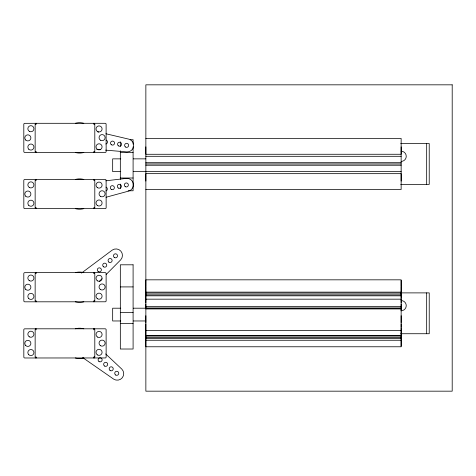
<?xml version="1.0" encoding="UTF-8"?>
<svg xmlns="http://www.w3.org/2000/svg" width="476" height="476" viewBox="0 0 476 476"><rect width="100%" height="100%" fill="white"/><g stroke="black" fill="none" stroke-linecap="round" stroke-linejoin="round"><path stroke-width="0.71" d="M145.858 346.254L145.858 340.257L401.143 340.257L401.143 346.254M145.858 339.751L145.858 323.888M145.858 322.609L145.858 318.408M145.858 318.004L145.858 315.713M145.858 308.192L145.858 303.991M145.858 302.712L145.858 286.849M145.858 286.338L145.858 280.34M145.858 181.088L145.858 173.651L401.143 173.669L401.143 181.088M145.858 146.846L145.858 154.284L401.143 154.266L401.143 146.846M401.143 339.751L401.143 323.888M401.143 322.609L401.143 318.408M401.143 318.004L401.143 315.713M401.143 310.882L401.143 308.597M401.143 303.991L401.143 308.192L133.292 308.204M401.143 302.712L401.143 286.849M401.143 286.338L401.143 280.34M99.371 281.34L101.977 278.716M106.142 274.515L120.72 259.819A6.486 6.486 0 0 0 112.259 250.084L81.456 273.099M106.047 197.254L128.877 191.037A6.486 6.486 0 0 0 126.42 178.375L105.856 180.815M36.158 123.302L24.55 123.338A1.011 1.011 0 0 0 23.8 124.313L23.836 151.731A1.011 1.011 0 0 0 24.812 152.481L105.398 152.445A1.011 1.011 0 0 0 106.148 151.469L106.112 124.052A1.011 1.011 0 0 0 105.136 123.302L36.158 123.302A1.011 1.011 0 0 0 35.147 124.313L35.147 151.469A1.011 1.011 0 0 0 36.158 152.481M36.158 179.464L24.55 179.5A1.011 1.011 0 0 0 23.8 180.475L23.836 207.893A1.011 1.011 0 0 0 24.812 208.643L105.398 208.607A1.011 1.011 0 0 0 106.148 207.631L106.112 180.214A1.011 1.011 0 0 0 105.136 179.464L36.158 179.464A1.011 1.011 0 0 0 35.147 180.475L35.147 207.631A1.011 1.011 0 0 0 36.158 208.643M36.158 272.641L24.55 272.677A1.011 1.011 0 0 0 23.8 273.652L23.836 301.07A1.011 1.011 0 0 0 24.812 301.82L105.398 301.784A1.011 1.011 0 0 0 106.148 300.808L106.112 273.391A1.011 1.011 0 0 0 105.136 272.641L36.158 272.641A1.011 1.011 0 0 0 35.147 273.652L35.147 300.808A1.011 1.011 0 0 0 36.158 301.82M36.158 328.803L24.55 328.839A1.011 1.011 0 0 0 23.8 329.82L23.836 357.232A1.011 1.011 0 0 0 24.812 357.982L105.398 357.952A1.011 1.011 0 0 0 106.148 356.97L106.112 329.553A1.011 1.011 0 0 0 105.136 328.803L36.158 328.803A1.011 1.011 0 0 0 35.147 329.82L35.147 356.97A1.011 1.011 0 0 0 36.158 357.982M145.858 138.439L401.143 138.439L401.143 189.496L145.858 189.496M130.257 139.718L133.096 139.718L133.096 144.157M400.697 143.544L429.227 143.544L429.227 184.39L400.697 184.39M120.333 152.481L133.096 152.481M145.858 156.306L401.143 156.306M120.773 158.859L112.669 158.859L112.669 171.628L120.773 171.628M133.292 158.859L145.811 158.859M145.858 162.691L401.143 162.691M145.858 163.97L401.143 163.97M145.858 165.243L401.143 165.243M133.292 171.628L401.143 171.628M120.333 178.006L133.096 178.006M128.133 190.775L133.096 190.775L133.096 146.804M145.858 279.829L401.143 279.829L401.143 295.816L145.858 295.816M120.333 286.909L133.096 286.909M145.858 292.133L401.143 292.133M400.697 292.889L429.227 292.889L429.227 333.73L400.697 333.73M145.858 293.091L401.143 293.091M145.858 294.858L401.143 294.858M145.858 299.172L401.143 299.172L401.143 327.428M145.858 306.449L401.143 306.449M145.858 308.127L401.143 308.127M120.773 308.204L112.669 308.204L112.669 320.967L120.773 320.967M145.858 308.936L401.143 308.936M120.333 312.44L133.096 312.44M133.292 320.967L145.811 320.967M120.333 323.496L133.096 323.496M145.858 330.558L401.143 330.558L401.143 328.262M145.858 335.788L401.143 335.788M145.858 335.919L401.143 335.919M145.858 337.579L401.143 337.579M145.858 338.603L401.143 338.603M145.858 346.772L401.143 346.772L401.143 330.784M96.723 149.404L100.406 149.708M105.565 150.142L126.937 151.921A6.486 6.486 0 0 0 128.954 139.182L105.922 133.768M97.282 131.739L98.722 132.078M82.747 357.649L113.722 379.152A6.486 6.486 0 0 0 121.838 369.132L105.678 353.936M426.674 143.544L426.674 184.39M426.674 292.889L426.674 333.73M401.143 296.042L401.143 298.339M120.333 141.842L120.333 146.376M120.333 150.815L120.333 179.428M120.333 184.111L120.333 188.555M93.79 123.302A1.011 1.011 0 0 1 94.801 124.313L94.801 151.469A1.011 1.011 0 0 1 93.79 152.481M75.309 123.302A15.619 15.619 0 0 1 83.818 123.302M83.818 152.481A15.619 15.619 0 0 1 75.309 152.481M106.029 140.039A2.029 2.029 0 0 1 105.821 144.002M93.79 179.464A1.011 1.011 0 0 1 94.801 180.475L94.801 207.631A1.011 1.011 0 0 1 93.79 208.643M75.309 179.464A15.619 15.619 0 0 1 83.818 179.464M83.818 208.643A15.619 15.619 0 0 1 75.309 208.643M106.005 187.127A2.029 2.029 0 0 1 105.934 190.977M93.79 272.641A1.011 1.011 0 0 1 94.801 273.652L94.801 300.808A1.011 1.011 0 0 1 93.79 301.82M75.309 272.641A15.619 15.619 0 0 1 83.818 272.641M83.818 301.82A15.619 15.619 0 0 1 75.309 301.82M93.79 328.803A1.011 1.011 0 0 1 94.801 329.82L94.801 356.97A1.011 1.011 0 0 1 93.79 357.982M75.309 328.803A15.619 15.619 0 0 1 83.818 328.803M83.818 357.982A15.619 15.619 0 0 1 75.309 357.982M401.143 151.201A5.105 5.105 0 0 1 406.248 156.306A5.105 5.105 0 0 1 401.143 161.418M401.143 300.546A5.105 5.105 0 0 1 406.248 305.651A5.105 5.105 0 0 1 401.143 310.757M35.468 124.129L36.158 124.313L35.932 123.468A0.875 0.875 0 0 0 35.313 124.087L35.468 124.129M35.468 180.291L36.158 180.475L35.932 179.63A0.875 0.875 0 0 0 35.313 180.249L35.468 180.291M35.468 273.468L36.158 273.652L35.932 272.808A0.875 0.875 0 0 0 35.313 273.426L35.468 273.468M35.468 329.63L36.158 329.82L35.932 328.97A0.875 0.875 0 0 0 35.313 329.588L35.468 329.63M94.504 151.469L94.635 151.695A0.875 0.875 0 0 1 94.016 152.314L93.79 151.469L94.504 151.469M94.504 207.631L94.635 207.857A0.875 0.875 0 0 1 94.016 208.476L93.79 207.631L94.504 207.631M94.504 300.808L94.635 301.034A0.875 0.875 0 0 1 94.016 301.653L93.79 300.808L94.504 300.808M94.504 356.97L94.635 357.196A0.875 0.875 0 0 1 94.016 357.815L93.79 356.97L94.504 356.97M35.974 152.159L35.932 152.314A0.875 0.875 0 0 1 35.313 151.695L36.158 151.469L35.974 152.159M35.974 208.321L35.932 208.476A0.875 0.875 0 0 1 35.313 207.857L36.158 207.631L35.974 208.321M35.974 301.498L35.932 301.653A0.875 0.875 0 0 1 35.313 301.034L36.158 300.808L35.974 301.498M94.016 123.468L93.79 124.313L94.635 124.087A0.875 0.875 0 0 0 94.016 123.468M35.974 357.66L35.932 357.815A0.875 0.875 0 0 1 35.313 357.196L36.158 356.97L35.974 357.66M94.016 179.63L93.79 180.475L94.635 180.249A0.875 0.875 0 0 0 94.016 179.63M94.016 272.808L93.79 273.652L94.635 273.426A0.875 0.875 0 0 0 94.016 272.808M94.016 328.97L93.79 329.82L94.635 329.588A0.875 0.875 0 0 0 94.016 328.97M452.2 84.829L145.858 84.829L145.858 391.171L452.2 391.171L452.2 84.829M133.096 264.805L120.333 264.805L120.333 349.021L133.096 349.021L133.096 264.805M97.532 131.56A3.04 3.04 0 0 0 102.096 128.942A3.04 3.04 0 0 0 97.544 126.301A3.04 3.04 0 0 0 97.532 131.56M100.561 140.253A3.04 3.04 0 0 0 105.125 137.635A3.04 3.04 0 0 0 100.579 134.988A3.04 3.04 0 0 0 100.561 140.253M97.52 149.452A3.04 3.04 0 0 0 102.09 146.834A3.04 3.04 0 0 0 97.538 144.186A3.04 3.04 0 0 0 97.52 149.452M28.75 149.214A3.04 3.04 0 0 0 33.832 147.834A3.04 3.04 0 0 0 30.095 144.121A3.04 3.04 0 0 0 28.75 149.214M25.71 140.033A3.04 3.04 0 0 0 30.791 138.653A3.04 3.04 0 0 0 27.055 134.946A3.04 3.04 0 0 0 25.71 140.033M29.363 131.352A3.04 3.04 0 0 0 33.933 128.734A3.04 3.04 0 0 0 29.381 126.086A3.04 3.04 0 0 0 29.363 131.352M118.316 145.805A2.029 2.029 0 0 0 121.594 144.549A2.029 2.029 0 0 0 118.863 142.336A2.029 2.029 0 0 0 118.316 145.805M125.361 146.923A2.029 2.029 0 0 0 128.639 145.662A2.029 2.029 0 0 0 125.908 143.454A2.029 2.029 0 0 0 125.361 146.923M111.271 144.686A2.029 2.029 0 0 0 114.549 143.431A2.029 2.029 0 0 0 111.818 141.223A2.029 2.029 0 0 0 111.271 144.686M97.532 187.728A3.04 3.04 0 0 0 102.096 185.11A3.04 3.04 0 0 0 97.544 182.463A3.04 3.04 0 0 0 97.532 187.728M100.561 196.415A3.04 3.04 0 0 0 105.125 193.797A3.04 3.04 0 0 0 100.579 191.15A3.04 3.04 0 0 0 100.561 196.415M97.52 205.614A3.04 3.04 0 0 0 102.09 202.996A3.04 3.04 0 0 0 97.538 200.354A3.04 3.04 0 0 0 97.52 205.614M28.75 205.376A3.04 3.04 0 0 0 33.832 203.996A3.04 3.04 0 0 0 30.095 200.289A3.04 3.04 0 0 0 28.75 205.376M25.71 196.195A3.04 3.04 0 0 0 30.791 194.815A3.04 3.04 0 0 0 27.055 191.108A3.04 3.04 0 0 0 25.71 196.195M29.363 187.514A3.04 3.04 0 0 0 33.933 184.896A3.04 3.04 0 0 0 29.381 182.249A3.04 3.04 0 0 0 29.363 187.514M118.304 188.056A2.029 2.029 0 0 0 121.374 186.354A2.029 2.029 0 0 0 118.363 184.545A2.029 2.029 0 0 0 118.304 188.056M125.301 186.693A2.029 2.029 0 0 0 128.371 184.991A2.029 2.029 0 0 0 125.366 183.189A2.029 2.029 0 0 0 125.301 186.693M111.301 189.418A2.029 2.029 0 0 0 114.371 187.717A2.029 2.029 0 0 0 111.36 185.908A2.029 2.029 0 0 0 111.301 189.418M97.532 280.905A3.04 3.04 0 0 0 102.096 278.287A3.04 3.04 0 0 0 97.544 275.64A3.04 3.04 0 0 0 97.532 280.905M100.561 289.592A3.04 3.04 0 0 0 105.125 286.974A3.04 3.04 0 0 0 100.579 284.333A3.04 3.04 0 0 0 100.561 289.592M97.52 298.797A3.04 3.04 0 0 0 102.09 296.179A3.04 3.04 0 0 0 97.538 293.531A3.04 3.04 0 0 0 97.52 298.797M28.75 298.553A3.04 3.04 0 0 0 33.832 297.179A3.04 3.04 0 0 0 30.095 293.466A3.04 3.04 0 0 0 28.75 298.553M25.71 289.372A3.04 3.04 0 0 0 30.791 287.998A3.04 3.04 0 0 0 27.055 284.285A3.04 3.04 0 0 0 25.71 289.372M29.363 280.691A3.04 3.04 0 0 0 33.933 278.073A3.04 3.04 0 0 0 29.381 275.425A3.04 3.04 0 0 0 29.363 280.691M108.885 262.115A2.029 2.029 0 0 0 112.116 260.747A2.029 2.029 0 0 0 109.313 258.635A2.029 2.029 0 0 0 108.885 262.115M114.27 257.439A2.029 2.029 0 0 0 117.501 256.07A2.029 2.029 0 0 0 114.698 253.958A2.029 2.029 0 0 0 114.27 257.439M98.121 271.475A2.029 2.029 0 0 0 101.352 270.106A2.029 2.029 0 0 0 98.55 267.994A2.029 2.029 0 0 0 98.121 271.475M103.506 266.798A2.029 2.029 0 0 0 106.737 265.424A2.029 2.029 0 0 0 103.935 263.311A2.029 2.029 0 0 0 103.506 266.798M97.532 337.067A3.04 3.04 0 0 0 102.096 334.45A3.04 3.04 0 0 0 97.544 331.802A3.04 3.04 0 0 0 97.532 337.067M100.561 345.755A3.04 3.04 0 0 0 105.125 343.137A3.04 3.04 0 0 0 100.579 340.495A3.04 3.04 0 0 0 100.561 345.755M97.52 354.959A3.04 3.04 0 0 0 102.09 352.341A3.04 3.04 0 0 0 97.538 349.693A3.04 3.04 0 0 0 97.52 354.959M28.75 354.715A3.04 3.04 0 0 0 33.832 353.341A3.04 3.04 0 0 0 30.095 349.628A3.04 3.04 0 0 0 28.75 354.715M25.71 345.54A3.04 3.04 0 0 0 30.791 344.16A3.04 3.04 0 0 0 27.055 340.447A3.04 3.04 0 0 0 25.71 345.54M29.363 336.853A3.04 3.04 0 0 0 33.933 334.235A3.04 3.04 0 0 0 29.381 331.588A3.04 3.04 0 0 0 29.363 336.853M110.105 370.518A2.029 2.029 0 0 0 113.234 368.924A2.029 2.029 0 0 0 110.289 367.014A2.029 2.029 0 0 0 110.105 370.518M115.65 375.005A2.029 2.029 0 0 0 118.774 373.416A2.029 2.029 0 0 0 115.829 371.5A2.029 2.029 0 0 0 115.65 375.005M99.02 361.54A2.029 2.029 0 0 0 102.144 359.945A2.029 2.029 0 0 0 99.204 358.035A2.029 2.029 0 0 0 99.02 361.54M104.559 366.032A2.029 2.029 0 0 0 107.689 364.438A2.029 2.029 0 0 0 104.744 362.528A2.029 2.029 0 0 0 104.559 366.032"/></g></svg>
